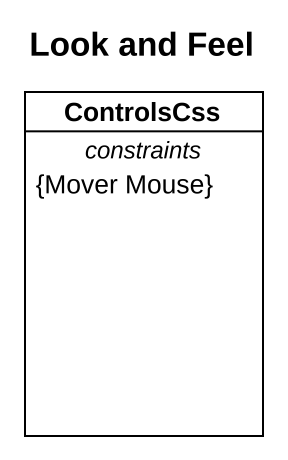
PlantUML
@startuml
title Look and Feel
hide circle
hide empty members
class ControlsCss {
  -- constraints --
  {Mover Mouse}
}
@enduml
